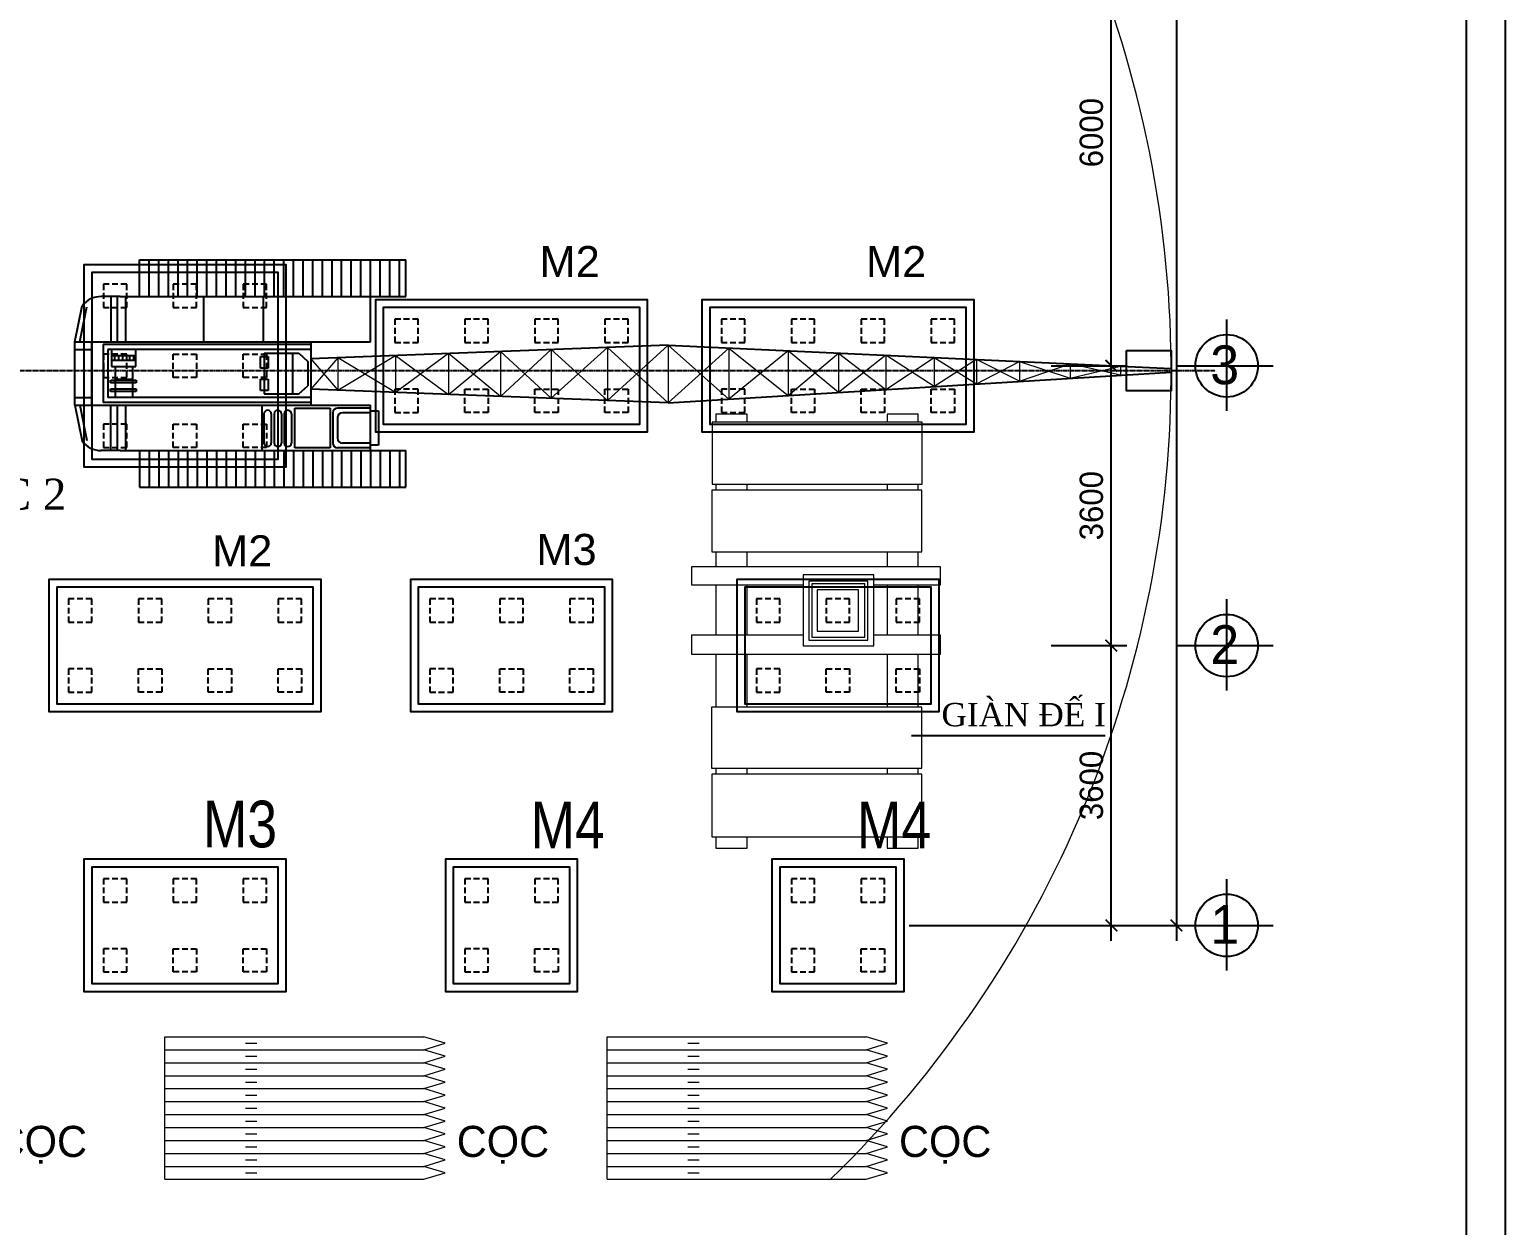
# Model space of a CAD drawing. Extents: x -134084 to 44078, y -38908 to 20492.
# Drawn here: x -68970 to -49984, y -15946 to -557 of the extents above; entities that cross this region are included whole.
import ezdxf

# ---------------------------------------------------------------- set-up
doc = ezdxf.new("R2010")
doc.units = 0
doc.header["$MEASUREMENT"] = 0
doc.linetypes.add('DASHED', pattern=[0.75, 0.5, -0.25])
doc.linetypes.add('HIDDEN', pattern=[0.375, 0.25, -0.125])
doc.layers.get('0').update_dxf_attribs({"linetype": 'CONTINUOUS'})
doc.layers.get('DEFPOINTS').update_dxf_attribs({"linetype": 'CONTINUOUS'})
for name, color, linetype in [('CHU', 3, 'CONTINUOUS'), ('D', 1, 'CONTINUOUS'), ('DIM', 8, 'CONTINUOUS'), ('K2', 4, 'CONTINUOUS'), ('NET-CO-BAN', 7, 'CONTINUOUS'), ('TEXT', 3, 'CONTINUOUS'), ('THAY', 4, 'CONTINUOUS'), ('TUONG', 7, 'CONTINUOUS'), ('V', 2, 'CONTINUOUS')]:
    doc.layers.add(name, color=color, linetype=linetype)
doc.layers.add('KICTHUOC', color=3, linetype='CONTINUOUS', lineweight=20)
doc.styles.add('DIM-NEW', font='')
doc.styles.add('H', font='')
doc.styles.add('M1', font='arial.ttf')
doc.styles.get('DIM-NEW').set_extended_font_data('VNI-Helve-Condense')
doc.styles.get('H').set_extended_font_data('VNI-Avo')
doc.dimstyles.new('1-100', dxfattribs={"dimtxt": 300, "dimasz": 150, "dimexe": 200, "dimexo": 200, "dimgap": 100, "dimtad": 1, "dimtoh": 1, "dimdec": 0, "dimzin": 0, "dimdsep": 46, "dimtxsty": 'H', "dimblk": 'ARCHTICK', "dimcen": 1, "dimdle": 200, "dimclrd": 8, "dimclre": 8, "dimclrt": 3, "dimadec": 0, "dimazin": 0, "dimtfac": 1, "dimtdec": 0, "dimtix": 1, "dimtmove": 2, "dimatfit": 3, "dimldrblk": 'ARCHTICK', "dimfxl": 1, "dimtolj": 1, "dimtzin": 0, "dimarcsym": 0})
doc.dimstyles.new('ISO-25_WS', dxfattribs={"dimtxt": 2.5, "dimasz": 2.5, "dimexe": 1.25, "dimexo": 0.625, "dimtad": 1, "dimdec": 4, "dimdsep": 46, "dimtxsty": 'Standard', "dimcen": 2.5, "dimadec": 0, "dimazin": 0, "dimtfac": 1, "dimtdec": 4, "dimtmove": 0, "dimatfit": 3, "dimfxl": 1, "dimtolj": 1, "dimtzin": 0, "dimarcsym": 0})

# ---------------------------------------------------------------- blocks, each defined once
blk = doc.blocks.new('_ArchTick')
at = {"color": 0, "linetype": 'ByBlock', "const_width": 0.15}
blk.add_lwpolyline([(-0.5, -0.5), (0.5, 0.5)], dxfattribs=at)
blk = doc.blocks.new('*D18')
at = {"layer": 'DEFPOINTS', "color": 0, "transparency": 16777216}
for p in [(-55179, 15516), (-57007, -12084), (-54216, -12084)]:
    blk.add_point(p, dxfattribs=at)
at = {"layer": 'DIM', "color": 8, "lineweight": -2, "transparency": 16777216}
for p, q in [((-54216, 15716), (-54216, -12284)), ((-54979, 15516), (-54016, 15516)), ((-56807, -12084), (-54016, -12084))]:
    blk.add_line(p, q, dxfattribs=at)
at = {"layer": 'DIM', "color": 8, "lineweight": -2, "transparency": 16777216, "xscale": 150, "yscale": 150, "zscale": 150}
for p, rotation in [((-54216, 15516), 90), ((-54216, -12084), 270)]:
    blk.add_blockref('_ArchTick', p, dxfattribs=dict(at, rotation=rotation))
at = {"layer": 'DIM', "color": 3, "transparency": 16777216, "insert": (-54472, 1716), "char_height": 300, "attachment_point": 5, "rotation": 90, "style": 'H'}
blk.add_mtext('\\A1;27600', dxfattribs=at)
blk = doc.blocks.new('*D19')
at = {"layer": 'DEFPOINTS', "color": 0, "transparency": 16777216}
for p in [(-56026, 1116), (-55054, 1116), (-56026, -4884)]:
    blk.add_point(p, dxfattribs=at)
at = {"layer": 'DIM', "color": 8, "lineweight": -2, "transparency": 16777216}
for p, q in [((-55054, -5084), (-55054, 1316)), ((-55826, 1116), (-54854, 1116)), ((-55826, -4884), (-54854, -4884))]:
    blk.add_line(p, q, dxfattribs=at)
at = {"layer": 'DIM', "color": 8, "lineweight": -2, "transparency": 16777216, "xscale": 150, "yscale": 150, "zscale": 150}
for p, rotation in [((-55054, 1116), 90), ((-55054, -4884), 270)]:
    blk.add_blockref('_ArchTick', p, dxfattribs=dict(at, rotation=rotation))
at = {"layer": 'DIM', "color": 3, "transparency": 16777216, "insert": (-55309, -1884), "char_height": 300, "attachment_point": 5, "rotation": 90, "style": 'H'}
blk.add_mtext('\\A1;6000', dxfattribs=at)
blk = doc.blocks.new('*D20')
at = {"layer": 'DEFPOINTS', "color": 0, "transparency": 16777216}
for p in [(-56026, -8484), (-55054, -8484), (-57855, -12084)]:
    blk.add_point(p, dxfattribs=at)
at = {"layer": 'DIM', "color": 8, "lineweight": -2, "transparency": 16777216}
for p, q in [((-55054, -12284), (-55054, -8284)), ((-55826, -8484), (-54854, -8484)), ((-57655, -12084), (-54854, -12084))]:
    blk.add_line(p, q, dxfattribs=at)
at = {"layer": 'DIM', "color": 8, "lineweight": -2, "transparency": 16777216, "xscale": 150, "yscale": 150, "zscale": 150}
for p, rotation in [((-55054, -8484), 90), ((-55054, -12084), 270)]:
    blk.add_blockref('_ArchTick', p, dxfattribs=dict(at, rotation=rotation))
at = {"layer": 'DIM', "color": 3, "transparency": 16777216, "insert": (-55309, -10284), "char_height": 300, "attachment_point": 5, "rotation": 90, "style": 'H'}
blk.add_mtext('\\A1;3600', dxfattribs=at)
blk = doc.blocks.new('*D21')
at = {"layer": 'DEFPOINTS', "color": 0, "transparency": 16777216}
for p in [(-56026, -4884), (-55054, -4884), (-56026, -8484)]:
    blk.add_point(p, dxfattribs=at)
at = {"layer": 'DIM', "color": 8, "lineweight": -2, "transparency": 16777216}
for p, q in [((-55054, -8684), (-55054, -4684)), ((-55826, -4884), (-54854, -4884)), ((-55826, -8484), (-54854, -8484))]:
    blk.add_line(p, q, dxfattribs=at)
at = {"layer": 'DIM', "color": 8, "lineweight": -2, "transparency": 16777216, "xscale": 150, "yscale": 150, "zscale": 150}
for p, rotation in [((-55054, -4884), 90), ((-55054, -8484), 270)]:
    blk.add_blockref('_ArchTick', p, dxfattribs=dict(at, rotation=rotation))
at = {"layer": 'DIM', "color": 3, "transparency": 16777216, "insert": (-55309, -6684), "char_height": 300, "attachment_point": 5, "rotation": 90, "style": 'H'}
blk.add_mtext('\\A1;3600', dxfattribs=at)

msp = doc.modelspace()

# ---------------------------------------------------------------- linework, layer by layer
at = {"color": 2, "linetype": 'Continuous'}
msp.add_line((-63685.2, -5267.8), (-63685.2, -5267.8), dxfattribs=at)
at = {"layer": 'D', "color": 3, "linetype": 'HIDDEN', "ltscale": 15}
msp.add_line((-83987.7, -4945.2), (-53716.6, -4945.2), dxfattribs=at)
at = {"layer": 'DIM'}
msp.add_lwpolyline([(-49983.5, -38908), (-49983.5, 20492), (-134083.5, 20492), (-134083.5, -38908)], close=True, dxfattribs=at)
at = {"layer": 'K2'}
for p, q in [((-53569.6, -5462.9), (-53569.6, -4288.6)), ((-54216.3, -4883.9), (-52973, -4883.9)), ((-53569.6, -9062.9), (-53569.6, -7888.6)), ((-54216.3, -8483.9), (-52973, -8483.9)), ((-53569.6, -12662.9), (-53569.6, -11488.6)), ((-54216.3, -12083.9), (-52973, -12083.9))]:
    msp.add_line(p, q, dxfattribs=at)
for centre in [(-53569.6, -4883.9), (-53569.6, -8483.9), (-53569.6, -12083.9)]:
    msp.add_circle(centre, 402, dxfattribs=at)
at = {"layer": 'KICTHUOC'}
for p, q in [((-63580.5, -4726.4), (-64260.2, -5225.9)), ((-63580.5, -5251.7), (-62913.4, -4701)), ((-63580.5, -4725.7), (-63580.5, -5252.4)), ((-62913.4, -5277), (-63580.5, -4726.4)), ((-62260.3, -4676.3), (-62913.4, -5277)), ((-62913.4, -4699), (-62913.4, -5277)), ((-62913.4, -4701), (-62260.3, -5301.8)), ((-62260.3, -5301.8), (-61533.5, -4648.7)), ((-61533.5, -5329.4), (-62260.3, -4676.3)), ((-62260.3, -4676.3), (-62260.3, -5301.8)), ((-60753.5, -4619.1), (-61533.5, -5329.4)), ((-61533.5, -4648.7), (-60753.5, -5359)), ((-61533.5, -4648.7), (-61533.5, -5329.4)), ((-59972.2, -5311.5), (-60753.5, -4619.1)), ((-60753.5, -4619.1), (-60753.5, -5359)), ((-60753.5, -5359), (-59972.2, -4655.4)), ((-59972.2, -4655.4), (-59212.1, -5265.3)), ((-59972.2, -4655.4), (-59972.2, -5311.5)), ((-59212.1, -4690.7), (-59972.2, -5311.5)), ((-58562.2, -5225.8), (-59212.1, -4690.7)), ((-59212.1, -4690.7), (-59212.1, -5265.3)), ((-59212.1, -5265.3), (-58562.2, -4720.9)), ((-58562.2, -4716.8), (-58562.2, -5231.2)), ((-58562.2, -4720.9), (-57956.2, -5188.9)), ((-65003.2, -4780.3), (-65352.7, -5184.5)), ((-65352.7, -4793.6), (-65003.2, -5197.7)), ((-65003.2, -5197.7), (-64260.2, -4752.2)), ((-64260.2, -5225.9), (-65003.2, -4780.3)), ((-65003.2, -4780.3), (-65003.2, -5197.7)), ((-64260.2, -4752.2), (-63580.5, -5251.7)), ((-64260.2, -4752.2), (-64260.2, -5225.9)), ((-57956.2, -4749.1), (-58562.2, -5225.8)), ((-57332.8, -5151), (-57956.2, -4749.1)), ((-57956.2, -4749.1), (-57956.2, -5188.9)), ((-57956.2, -5188.9), (-57332.8, -4778)), ((-57332.8, -4778), (-56787.7, -5117.9)), ((-57332.8, -4778), (-57332.8, -5151)), ((-56787.7, -4803.3), (-57332.8, -5151)), ((-56235.7, -5083.5), (-56787.7, -4803.3)), ((-56787.7, -4803.3), (-56787.7, -5117.9)), ((-56787.7, -5117.9), (-56235.7, -4829)), ((-56235.7, -4829), (-56235.7, -5083.5)), ((-56235.7, -4829), (-55585.1, -5044.8)), ((-56235.7, -5083.5), (-55585.1, -4859.2)), ((-55585.1, -4859.2), (-55585.1, -5044.8)), ((-54935.1, -5005.3), (-55585.1, -4859.2)), ((-55585.1, -5044.8), (-54935.1, -4889.4)), ((-54935.1, -4889.4), (-54935.1, -5005.3)), ((-57485.3, -5610.9), (-60188, -5610.9)), ((-60188, -5610.9), (-60188, -6405.6)), ((-57485.3, -6405.6), (-57485.3, -5610.9)), ((-60188, -6405.6), (-57485.3, -6405.6)), ((-60193.6, -6482.7), (-60193.6, -7277.4)), ((-57490.8, -6482.7), (-60193.6, -6482.7)), ((-57490.8, -7277.4), (-57490.8, -6482.7)), ((-60193.6, -7277.4), (-57490.8, -7277.4)), ((-57252.7, -7469.2), (-60455.5, -7469.2)), ((-60455.5, -7469.2), (-60455.5, -7702.1)), ((-57252.7, -7702.1), (-57252.7, -7469.2)), ((-60455.5, -7702.1), (-59019.2, -7702.1)), ((-58107.6, -7702.1), (-57252.7, -7702.1)), ((-59019.2, -8349.4), (-60455.5, -8349.4)), ((-60455.5, -8349.4), (-60455.5, -8593.5)), ((-57252.7, -8349.4), (-58107.6, -8349.4)), ((-57252.7, -8593.5), (-57252.7, -8349.4)), ((-60455.5, -8593.5), (-57252.7, -8593.5)), ((-57492.9, -9277.7), (-60195.7, -9277.7)), ((-60195.7, -9277.7), (-60195.7, -10061.5)), ((-57492.9, -10061.5), (-57492.9, -9277.7)), ((-60195.7, -10061.5), (-57492.9, -10061.5)), ((-57490.8, -10138.6), (-60193.6, -10138.6)), ((-60193.6, -10138.6), (-60193.6, -10946.4)), ((-57490.8, -10946.4), (-57490.8, -10138.6)), ((-60193.6, -10946.4), (-57490.8, -10946.4)), ((-67230.3, -13684.9), (-67230.3, -13518.2)), ((-67230.3, -13518.2), (-63896.9, -13518.2)), ((-63624, -13601.6), (-63896.9, -13518.2)), ((-63896.9, -13684.9), (-63624, -13601.6)), ((-61541.3, -13684.9), (-61541.3, -13518.2)), ((-61541.3, -13518.2), (-58207.9, -13518.2)), ((-57935, -13601.6), (-58207.9, -13518.2)), ((-58207.9, -13684.9), (-57935, -13601.6)), ((-67230.3, -13851.6), (-67230.3, -13684.9)), ((-67230.3, -13684.9), (-63896.9, -13684.9)), ((-67230.3, -14018.2), (-67230.3, -13851.6)), ((-67230.3, -13851.6), (-63896.9, -13851.6)), ((-63624, -13768.2), (-63896.9, -13684.9)), ((-63896.9, -13851.6), (-63624, -13768.2)), ((-63624, -13934.9), (-63896.9, -13851.6)), ((-61541.3, -13851.6), (-61541.3, -13684.9)), ((-61541.3, -13684.9), (-58207.9, -13684.9)), ((-61541.3, -14018.2), (-61541.3, -13851.6)), ((-61541.3, -13851.6), (-58207.9, -13851.6)), ((-57935, -13768.2), (-58207.9, -13684.9)), ((-58207.9, -13851.6), (-57935, -13768.2)), ((-57935, -13934.9), (-58207.9, -13851.6)), ((-67230.3, -14184.9), (-67230.3, -14018.2)), ((-67230.3, -14018.2), (-63896.9, -14018.2)), ((-63896.9, -14018.2), (-63624, -13934.9)), ((-63624, -14101.6), (-63896.9, -14018.2)), ((-61541.3, -14184.9), (-61541.3, -14018.2)), ((-61541.3, -14018.2), (-58207.9, -14018.2)), ((-58207.9, -14018.2), (-57935, -13934.9)), ((-57935, -14101.6), (-58207.9, -14018.2)), ((-67230.3, -14351.6), (-67230.3, -14184.9)), ((-67230.3, -14184.9), (-63896.9, -14184.9)), ((-63896.9, -14184.9), (-63624, -14101.6)), ((-63624, -14268.2), (-63896.9, -14184.9)), ((-61541.3, -14351.6), (-61541.3, -14184.9)), ((-61541.3, -14184.9), (-58207.9, -14184.9)), ((-58207.9, -14184.9), (-57935, -14101.6)), ((-57935, -14268.2), (-58207.9, -14184.9)), ((-67230.3, -14518.2), (-67230.3, -14351.6)), ((-67230.3, -14351.6), (-63896.9, -14351.6)), ((-67230.3, -14351.6), (-63896.9, -14351.6)), ((-63896.9, -14351.6), (-63624, -14268.2)), ((-63624, -14434.9), (-63896.9, -14351.6)), ((-63624, -14434.9), (-63896.9, -14351.6)), ((-61541.3, -14518.2), (-61541.3, -14351.6)), ((-61541.3, -14351.6), (-58207.9, -14351.6)), ((-61541.3, -14351.6), (-58207.9, -14351.6)), ((-58207.9, -14351.6), (-57935, -14268.2)), ((-57935, -14434.9), (-58207.9, -14351.6)), ((-57935, -14434.9), (-58207.9, -14351.6)), ((-67230.3, -14684.9), (-67230.3, -14518.2)), ((-67230.3, -14518.2), (-63896.9, -14518.2)), ((-63896.9, -14518.2), (-63624, -14434.9)), ((-63624, -14601.6), (-63896.9, -14518.2)), ((-63896.9, -14684.9), (-63624, -14601.6)), ((-61541.3, -14684.9), (-61541.3, -14518.2)), ((-61541.3, -14518.2), (-58207.9, -14518.2)), ((-58207.9, -14518.2), (-57935, -14434.9)), ((-57935, -14601.6), (-58207.9, -14518.2)), ((-58207.9, -14684.9), (-57935, -14601.6)), ((-67230.3, -14851.6), (-67230.3, -14684.9)), ((-67230.3, -14684.9), (-63896.9, -14684.9)), ((-63624, -14768.2), (-63896.9, -14684.9)), ((-63896.9, -14851.6), (-63624, -14768.2)), ((-61541.3, -14851.6), (-61541.3, -14684.9)), ((-61541.3, -14684.9), (-58207.9, -14684.9)), ((-57935, -14768.2), (-58207.9, -14684.9)), ((-58207.9, -14851.6), (-57935, -14768.2)), ((-67230.3, -15018.2), (-67230.3, -14851.6)), ((-67230.3, -14851.6), (-63896.9, -14851.6)), ((-63624, -14934.9), (-63896.9, -14851.6)), ((-63896.9, -15018.2), (-63624, -14934.9)), ((-61541.3, -15018.2), (-61541.3, -14851.6)), ((-61541.3, -14851.6), (-58207.9, -14851.6)), ((-57935, -14934.9), (-58207.9, -14851.6)), ((-58207.9, -15018.2), (-57935, -14934.9)), ((-67230.3, -15184.9), (-67230.3, -15018.2)), ((-67230.3, -15018.2), (-63896.9, -15018.2)), ((-67230.3, -15351.6), (-67230.3, -15184.9)), ((-67230.3, -15184.9), (-63896.9, -15184.9)), ((-63624, -15101.6), (-63896.9, -15018.2)), ((-63896.9, -15184.9), (-63624, -15101.6)), ((-63624, -15268.2), (-63896.9, -15184.9)), ((-61541.3, -15184.9), (-61541.3, -15018.2)), ((-61541.3, -15018.2), (-58207.9, -15018.2)), ((-61541.3, -15351.6), (-61541.3, -15184.9)), ((-61541.3, -15184.9), (-58207.9, -15184.9)), ((-57935, -15101.6), (-58207.9, -15018.2)), ((-58207.9, -15184.9), (-57935, -15101.6)), ((-57935, -15268.2), (-58207.9, -15184.9)), ((-67230.3, -15351.6), (-63896.9, -15351.6)), ((-63896.9, -15351.6), (-63624, -15268.2)), ((-61541.3, -15351.6), (-58207.9, -15351.6)), ((-58207.9, -15351.6), (-57935, -15268.2))]:
    msp.add_line(p, q, dxfattribs=at)
at = {"layer": 'KICTHUOC', "color": 1}
for p, q in [((-66192.2, -13601.6), (-66046, -13601.6)), ((-60503.2, -13601.6), (-60357, -13601.6)), ((-66192.2, -13768.2), (-66046, -13768.2)), ((-60503.2, -13768.2), (-60357, -13768.2)), ((-66192.2, -13934.9), (-66046, -13934.9)), ((-60503.2, -13934.9), (-60357, -13934.9)), ((-66192.2, -14101.6), (-66046, -14101.6)), ((-60503.2, -14101.6), (-60357, -14101.6)), ((-66192.2, -14268.2), (-66046, -14268.2)), ((-60503.2, -14268.2), (-60357, -14268.2)), ((-66192.2, -14434.9), (-66046, -14434.9)), ((-66192.2, -14601.6), (-66046, -14601.6)), ((-60503.2, -14434.9), (-60357, -14434.9)), ((-60503.2, -14601.6), (-60357, -14601.6)), ((-66192.2, -14768.2), (-66046, -14768.2)), ((-60503.2, -14768.2), (-60357, -14768.2)), ((-66192.2, -14934.9), (-66046, -14934.9)), ((-60503.2, -14934.9), (-60357, -14934.9)), ((-66192.2, -15101.6), (-66046, -15101.6)), ((-60503.2, -15101.6), (-60357, -15101.6)), ((-66192.2, -15268.2), (-66046, -15268.2)), ((-60503.2, -15268.2), (-60357, -15268.2))]:
    msp.add_line(p, q, dxfattribs=at)
at = {"layer": 'KICTHUOC'}
for points in [[(-59740.3, -5610.9), (-59740.3, -5505), (-60140.3, -5505), (-60140.3, -5610.9)], [(-57537.5, -5610.9), (-57537.5, -5505), (-57937.5, -5505), (-57937.5, -5610.9)], [(-60140.3, -6405.6), (-60140.3, -6482.7)], [(-59740.3, -6482.7), (-59740.3, -6405.6)], [(-57937.5, -6405.6), (-57937.5, -6482.7)], [(-57537.5, -6482.7), (-57537.5, -6405.6)], [(-60140.3, -7277.4), (-60140.3, -7469.2)], [(-59740.3, -7469.2), (-59740.3, -7277.4)], [(-57937.5, -7277.4), (-57937.5, -7469.2)], [(-57537.5, -7469.2), (-57537.5, -7277.4)], [(-60140.3, -7702.1), (-60140.3, -8349.4)], [(-59740.3, -8349.4), (-59740.3, -7702.1)], [(-57937.5, -7702.1), (-57937.5, -8349.4)], [(-57537.5, -8349.4), (-57537.5, -7702.1)], [(-60140.3, -8593.5), (-60140.3, -9277.7)], [(-59740.3, -9277.7), (-59740.3, -8593.5)], [(-57937.5, -8593.5), (-57937.5, -9277.7)], [(-57537.5, -9277.7), (-57537.5, -8593.5)], [(-60140.3, -10061.5), (-60140.3, -10138.6)], [(-59740.3, -10138.6), (-59740.3, -10061.5)], [(-57937.5, -10061.5), (-57937.5, -10138.6)], [(-57537.5, -10138.6), (-57537.5, -10061.5)], [(-60140.3, -10946.4), (-60140.3, -11092.4), (-59740.3, -11092.4), (-59740.3, -10946.4)], [(-57937.5, -10946.4), (-57937.5, -11092.4), (-57537.5, -11092.4), (-57537.5, -10946.4)]]:
    msp.add_lwpolyline(points, dxfattribs=at)
for points in [[(-58107.6, -7574.4), (-59019.2, -7574.4), (-59019.2, -8486), (-58107.6, -8486)], [(-58186.8, -7653.5), (-58946.5, -7653.5), (-58946.5, -8413.1), (-58186.8, -8413.1)], [(-58224.7, -7691.3), (-58908.4, -7691.3), (-58908.4, -8375), (-58224.7, -8375)], [(-58304.3, -7767.6), (-58836.1, -7767.6), (-58836.1, -8299.4), (-58304.3, -8299.4)]]:
    msp.add_lwpolyline(points, close=True, dxfattribs=at)
msp.add_arc((-68783.9, -4965.7), 14500, 314.25307, 46.57975, dxfattribs=at)
at = {"layer": 'NET-CO-BAN', "color": 8, "linetype": 'DASHED', "ltscale": 150}
for points in [[(-68020.2, -4133.9), (-67720.2, -4133.9), (-67720.2, -3833.9), (-68020.2, -3833.9)], [(-67120.2, -4133.9), (-66820.2, -4133.9), (-66820.2, -3833.9), (-67120.2, -3833.9)], [(-66220.2, -4133.9), (-65920.2, -4133.9), (-65920.2, -3833.9), (-66220.2, -3833.9)], [(-64270.2, -4583.9), (-63970.2, -4583.9), (-63970.2, -4283.9), (-64270.2, -4283.9)], [(-63370.2, -4583.9), (-63070.2, -4583.9), (-63070.2, -4283.9), (-63370.2, -4283.9)], [(-62470.2, -4583.9), (-62170.2, -4583.9), (-62170.2, -4283.9), (-62470.2, -4283.9)], [(-61570.2, -4583.9), (-61270.2, -4583.9), (-61270.2, -4283.9), (-61570.2, -4283.9)], [(-60070.2, -4583.9), (-59770.2, -4583.9), (-59770.2, -4283.9), (-60070.2, -4283.9)], [(-59170.2, -4583.9), (-58870.2, -4583.9), (-58870.2, -4283.9), (-59170.2, -4283.9)], [(-58270.2, -4583.9), (-57970.2, -4583.9), (-57970.2, -4283.9), (-58270.2, -4283.9)], [(-57370.2, -4583.9), (-57070.2, -4583.9), (-57070.2, -4283.9), (-57370.2, -4283.9)], [(-68020.2, -5033.9), (-67720.2, -5033.9), (-67720.2, -4733.9), (-68020.2, -4733.9)], [(-66820.2, -5033.9), (-67120.2, -5033.9), (-67120.2, -4733.9), (-66820.2, -4733.9)], [(-65920.2, -5033.9), (-66220.2, -5033.9), (-66220.2, -4733.9), (-65920.2, -4733.9)], [(-64270.2, -5483.9), (-63970.2, -5483.9), (-63970.2, -5183.9), (-64270.2, -5183.9)], [(-63070.2, -5483.9), (-63370.2, -5483.9), (-63370.2, -5183.9), (-63070.2, -5183.9)], [(-62170.2, -5483.9), (-62470.2, -5483.9), (-62470.2, -5183.9), (-62170.2, -5183.9)], [(-61270.2, -5483.9), (-61570.2, -5483.9), (-61570.2, -5183.9), (-61270.2, -5183.9)], [(-60070.2, -5483.9), (-59770.2, -5483.9), (-59770.2, -5183.9), (-60070.2, -5183.9)], [(-58870.2, -5483.9), (-59170.2, -5483.9), (-59170.2, -5183.9), (-58870.2, -5183.9)], [(-57970.2, -5483.9), (-58270.2, -5483.9), (-58270.2, -5183.9), (-57970.2, -5183.9)], [(-57070.2, -5483.9), (-57370.2, -5483.9), (-57370.2, -5183.9), (-57070.2, -5183.9)], [(-68020.2, -5933.9), (-67720.2, -5933.9), (-67720.2, -5633.9), (-68020.2, -5633.9)], [(-67120.2, -5633.9), (-66820.2, -5633.9), (-66820.2, -5933.9), (-67120.2, -5933.9)], [(-65920.2, -5933.9), (-66220.2, -5933.9), (-66220.2, -5633.9), (-65920.2, -5633.9)], [(-68470.2, -8183.9), (-68170.2, -8183.9), (-68170.2, -7883.9), (-68470.2, -7883.9)], [(-67570.2, -8183.9), (-67270.2, -8183.9), (-67270.2, -7883.9), (-67570.2, -7883.9)], [(-66670.2, -8183.9), (-66370.2, -8183.9), (-66370.2, -7883.9), (-66670.2, -7883.9)], [(-65770.2, -8183.9), (-65470.2, -8183.9), (-65470.2, -7883.9), (-65770.2, -7883.9)], [(-63820.2, -8183.9), (-63520.2, -8183.9), (-63520.2, -7883.9), (-63820.2, -7883.9)], [(-62920.2, -8183.9), (-62620.2, -8183.9), (-62620.2, -7883.9), (-62920.2, -7883.9)], [(-62020.2, -8183.9), (-61720.2, -8183.9), (-61720.2, -7883.9), (-62020.2, -7883.9)], [(-59620.2, -8183.9), (-59320.2, -8183.9), (-59320.2, -7883.9), (-59620.2, -7883.9)], [(-58720.2, -8183.9), (-58420.2, -8183.9), (-58420.2, -7883.9), (-58720.2, -7883.9)], [(-57820.2, -8183.9), (-57520.2, -8183.9), (-57520.2, -7883.9), (-57820.2, -7883.9)], [(-68470.2, -9083.9), (-68170.2, -9083.9), (-68170.2, -8783.9), (-68470.2, -8783.9)], [(-67270.2, -9083.9), (-67570.2, -9083.9), (-67570.2, -8783.9), (-67270.2, -8783.9)], [(-66370.2, -9083.9), (-66670.2, -9083.9), (-66670.2, -8783.9), (-66370.2, -8783.9)], [(-65470.2, -9083.9), (-65770.2, -9083.9), (-65770.2, -8783.9), (-65470.2, -8783.9)], [(-63820.2, -9083.9), (-63520.2, -9083.9), (-63520.2, -8783.9), (-63820.2, -8783.9)], [(-62620.2, -9083.9), (-62920.2, -9083.9), (-62920.2, -8783.9), (-62620.2, -8783.9)], [(-61720.2, -9083.9), (-62020.2, -9083.9), (-62020.2, -8783.9), (-61720.2, -8783.9)], [(-59620.2, -9083.9), (-59320.2, -9083.9), (-59320.2, -8783.9), (-59620.2, -8783.9)], [(-58420.2, -9083.9), (-58720.2, -9083.9), (-58720.2, -8783.9), (-58420.2, -8783.9)], [(-57520.2, -9083.9), (-57820.2, -9083.9), (-57820.2, -8783.9), (-57520.2, -8783.9)], [(-68020.2, -11783.9), (-67720.2, -11783.9), (-67720.2, -11483.9), (-68020.2, -11483.9)], [(-67120.2, -11783.9), (-66820.2, -11783.9), (-66820.2, -11483.9), (-67120.2, -11483.9)], [(-66220.2, -11783.9), (-65920.2, -11783.9), (-65920.2, -11483.9), (-66220.2, -11483.9)], [(-63370.2, -11783.9), (-63070.2, -11783.9), (-63070.2, -11483.9), (-63370.2, -11483.9)], [(-62470.2, -11783.9), (-62170.2, -11783.9), (-62170.2, -11483.9), (-62470.2, -11483.9)], [(-59170.2, -11783.9), (-58870.2, -11783.9), (-58870.2, -11483.9), (-59170.2, -11483.9)], [(-58270.2, -11783.9), (-57970.2, -11783.9), (-57970.2, -11483.9), (-58270.2, -11483.9)], [(-68020.2, -12683.9), (-67720.2, -12683.9), (-67720.2, -12383.9), (-68020.2, -12383.9)], [(-66820.2, -12683.9), (-67120.2, -12683.9), (-67120.2, -12383.9), (-66820.2, -12383.9)], [(-65920.2, -12683.9), (-66220.2, -12683.9), (-66220.2, -12383.9), (-65920.2, -12383.9)], [(-63370.2, -12683.9), (-63070.2, -12683.9), (-63070.2, -12383.9), (-63370.2, -12383.9)], [(-62170.2, -12683.9), (-62470.2, -12683.9), (-62470.2, -12383.9), (-62170.2, -12383.9)], [(-59170.2, -12683.9), (-58870.2, -12683.9), (-58870.2, -12383.9), (-59170.2, -12383.9)], [(-57970.2, -12683.9), (-58270.2, -12683.9), (-58270.2, -12383.9), (-57970.2, -12383.9)]]:
    msp.add_lwpolyline(points, close=True, dxfattribs=at)
at = {"layer": 'THAY'}
msp.add_lwpolyline([(-50483.5, -38408), (-50483.5, 19992), (-133583.5, 19992), (-133583.5, -38408)], close=True, dxfattribs=at)
at = {"layer": 'TUONG', "color": 8}
for points in [[(-68270.2, -6183.9), (-65670.2, -6183.9), (-65670.2, -3583.9)], [(-68270.2, -3583.9), (-68270.2, -6183.9), (-67095.2, -6183.9)], [(-65670.2, -4758.9), (-65670.2, -3583.9), (-68270.2, -3583.9)], [(-67095.2, -3583.9), (-68270.2, -3583.9), (-68270.2, -4758.9)], [(-68170.2, -6083.9), (-65770.2, -6083.9), (-65770.2, -3683.9)], [(-68170.2, -3683.9), (-68170.2, -6083.9), (-67095.2, -6083.9)], [(-65770.2, -4758.9), (-65770.2, -3683.9), (-68170.2, -3683.9)], [(-67095.2, -3683.9), (-68170.2, -3683.9), (-68170.2, -4758.9)], [(-64520.2, -4033.9), (-64520.2, -5733.9), (-61020.2, -5733.9)], [(-61020.2, -4033.9), (-64520.2, -4033.9), (-64520.2, -4758.9)], [(-64420.2, -4133.9), (-64420.2, -5633.9), (-61120.2, -5633.9)], [(-61120.2, -4133.9), (-64420.2, -4133.9), (-64420.2, -4758.9)], [(-61020.2, -4758.9), (-61020.2, -4033.9), (-62645.2, -4033.9)], [(-62645.2, -5733.9), (-61020.2, -5733.9), (-61020.2, -4033.9)], [(-61120.2, -4758.9), (-61120.2, -4133.9), (-62645.2, -4133.9)], [(-62645.2, -5633.9), (-61120.2, -5633.9), (-61120.2, -4133.9)], [(-58445.2, -4033.9), (-60320.2, -4033.9), (-60320.2, -5008.9)], [(-58445.2, -4133.9), (-60220.2, -4133.9), (-60220.2, -5008.9)], [(-58445.2, -5733.9), (-56820.2, -5733.9), (-56820.2, -4033.9), (-58445.2, -4033.9)], [(-58445.2, -5633.9), (-56920.2, -5633.9), (-56920.2, -4133.9), (-58445.2, -4133.9)], [(-60320.2, -5008.9), (-60320.2, -5733.9), (-58445.2, -5733.9)], [(-60220.2, -5008.9), (-60220.2, -5633.9), (-58445.2, -5633.9)], [(-68720.2, -7633.9), (-68720.2, -9333.9), (-67095.2, -9333.9)], [(-68720.2, -9333.9), (-65220.2, -9333.9), (-65220.2, -7633.9)], [(-65220.2, -7633.9), (-68720.2, -7633.9), (-68720.2, -8358.9)], [(-68620.2, -7733.9), (-68620.2, -9233.9), (-67095.2, -9233.9)], [(-68620.2, -9233.9), (-65320.2, -9233.9), (-65320.2, -7733.9)], [(-65320.2, -7733.9), (-68620.2, -7733.9), (-68620.2, -8358.9)], [(-65220.2, -8358.9), (-65220.2, -7633.9), (-66845.2, -7633.9)], [(-65320.2, -8358.9), (-65320.2, -7733.9), (-66845.2, -7733.9)], [(-62895.2, -7633.9), (-64070.2, -7633.9), (-64070.2, -8358.9)], [(-61470.2, -8358.9), (-61470.2, -7633.9), (-64070.2, -7633.9)], [(-64070.2, -7633.9), (-64070.2, -9333.9), (-61470.2, -9333.9)], [(-62895.2, -7733.9), (-63970.2, -7733.9), (-63970.2, -8358.9)], [(-61570.2, -8358.9), (-61570.2, -7733.9), (-63970.2, -7733.9)], [(-63970.2, -7733.9), (-63970.2, -9233.9), (-61570.2, -9233.9)], [(-62645.2, -9333.9), (-61470.2, -9333.9), (-61470.2, -7633.9)], [(-62645.2, -9233.9), (-61570.2, -9233.9), (-61570.2, -7733.9)], [(-59870.2, -9333.9), (-57270.2, -9333.9), (-57270.2, -7633.9), (-58445.2, -7633.9)], [(-59870.2, -7633.9), (-59870.2, -9333.9), (-58695.2, -9333.9)], [(-57270.2, -7633.9), (-59870.2, -7633.9), (-59870.2, -8358.9)], [(-59770.2, -9233.9), (-57370.2, -9233.9), (-57370.2, -7733.9), (-58445.2, -7733.9)], [(-59770.2, -7733.9), (-59770.2, -9233.9), (-58695.2, -9233.9)], [(-57370.2, -7733.9), (-59770.2, -7733.9), (-59770.2, -8358.9)], [(-65670.2, -12933.9), (-65670.2, -11233.9), (-68270.2, -11233.9)], [(-67095.2, -11233.9), (-68270.2, -11233.9), (-68270.2, -12933.9)], [(-65770.2, -12833.9), (-65770.2, -11333.9), (-68170.2, -11333.9)], [(-67095.2, -11333.9), (-68170.2, -11333.9), (-68170.2, -12833.9)], [(-61920.2, -11233.9), (-63620.2, -11233.9), (-63620.2, -11958.9)], [(-63620.2, -11233.9), (-63620.2, -12933.9), (-61920.2, -12933.9), (-61920.2, -12208.9)], [(-62020.2, -11333.9), (-63520.2, -11333.9), (-63520.2, -11958.9)], [(-63520.2, -11333.9), (-63520.2, -12833.9), (-62020.2, -12833.9), (-62020.2, -12208.9)], [(-61920.2, -12933.9), (-61920.2, -11233.9), (-62645.2, -11233.9)], [(-62020.2, -12833.9), (-62020.2, -11333.9), (-62645.2, -11333.9)], [(-59420.2, -11233.9), (-59420.2, -12933.9), (-57720.2, -12933.9), (-57720.2, -11233.9), (-58445.2, -11233.9)], [(-57720.2, -11233.9), (-59420.2, -11233.9), (-59420.2, -11958.9)], [(-59320.2, -11333.9), (-59320.2, -12833.9), (-57820.2, -12833.9), (-57820.2, -11333.9), (-58445.2, -11333.9)], [(-57820.2, -11333.9), (-59320.2, -11333.9), (-59320.2, -11958.9)], [(-68270.2, -12208.9), (-68270.2, -12933.9), (-65670.2, -12933.9), (-65670.2, -12208.9)], [(-68170.2, -12208.9), (-68170.2, -12833.9), (-65770.2, -12833.9), (-65770.2, -12208.9)]]:
    msp.add_lwpolyline(points, dxfattribs=at)
at = {"layer": 'V', "linetype": 'ByBlock'}
for p, q in [((-67555.5, -3522), (-64131.3, -3522)), ((-67555.5, -3992.6), (-67555.5, -3522)), ((-67431.6, -3992.6), (-67431.6, -3522)), ((-67307.8, -3992.6), (-67307.8, -3522)), ((-67184, -3992.6), (-67184, -3522)), ((-67060.1, -3992.6), (-67060.1, -3522)), ((-66936.3, -3992.6), (-66936.3, -3522)), ((-66812.4, -3992.6), (-66812.4, -3522)), ((-66688.6, -3992.6), (-66688.6, -3522)), ((-66564.8, -3992.6), (-66564.8, -3522)), ((-66440.9, -3992.6), (-66440.9, -3522)), ((-66317.1, -3992.6), (-66317.1, -3522)), ((-66193.2, -3992.6), (-66193.2, -3522)), ((-66069.4, -3992.6), (-66069.4, -3522)), ((-65945.6, -3992.6), (-65945.6, -3522)), ((-65821.7, -3992.6), (-65821.7, -3522)), ((-65697.9, -3992.6), (-65697.9, -3522)), ((-65574, -3992.6), (-65574, -3522)), ((-65450.2, -3992.6), (-65450.2, -3522)), ((-65326.4, -3992.6), (-65326.4, -3522)), ((-65202.5, -3992.6), (-65202.5, -3522)), ((-65078.7, -3992.6), (-65078.7, -3522)), ((-64954.8, -3992.6), (-64954.8, -3522)), ((-64831, -3992.6), (-64831, -3522)), ((-64707.2, -3992.6), (-64707.2, -3522)), ((-64583.3, -3992.6), (-64583.3, -3522)), ((-64459.5, -3992.6), (-64459.5, -3522)), ((-64335.6, -3992.6), (-64335.6, -3522)), ((-64211.8, -3992.6), (-64211.8, -3522)), ((-64131.3, -3992.6), (-64131.3, -3522)), ((-68387.3, -4574.6), (-68292.7, -4110.9)), ((-68324.1, -4574.6), (-68232, -4123.3)), ((-67803.2, -3992.6), (-68049.2, -3992.6)), ((-67926.2, -3992.6), (-67926.2, -4574.6)), ((-67844.3, -3992.6), (-67844.3, -4574.6)), ((-67803.2, -3992.6), (-64131.3, -3992.6)), ((-67737.4, -3992.6), (-67737.4, -4574.6)), ((-66725.9, -4574.6), (-66725.9, -3992.6)), ((-65958.9, -4574.6), (-65958.9, -3992.6)), ((-64584.1, -4574.6), (-64584.1, -3992.6)), ((-68387.3, -4574.6), (-64584.1, -4574.6)), ((-68387.3, -5392), (-68387.3, -4574.6)), ((-68387.3, -4675.3), (-68171.6, -4675.3)), ((-68171.6, -4574.6), (-68171.6, -5392)), ((-65352.7, -4611.5), (-68023.1, -4611.5)), ((-68023.1, -4611.5), (-68023.1, -5355.1)), ((-65352.7, -4673.5), (-67961.2, -4673.5)), ((-67961.2, -4673.5), (-67961.2, -5293.2)), ((-67914.2, -4673.5), (-67914.2, -4894.1)), ((-67600.8, -4894.1), (-67600.8, -4673.5)), ((-65950.6, -4720.5), (-65950.6, -5246.1)), ((-65950.6, -4720.5), (-65505.4, -4720.5)), ((-65585.3, -4720.5), (-65585.3, -5246.1)), ((-65505.4, -4720.5), (-65391.2, -4827)), ((-65352.7, -4574.6), (-65352.7, -5392)), ((-60753.5, -4619.1), (-65352.7, -4793.6)), ((-60753.5, -4619.1), (-54283.9, -4919.7)), ((-67914.2, -4750.1), (-67600.8, -4750.1)), ((-67914.2, -4812), (-67600.8, -4812)), ((-67914.2, -4894.1), (-67600.8, -4894.1)), ((-67875.4, -4750.1), (-67875.4, -4812)), ((-67867.1, -4894.1), (-67867.1, -5293.2)), ((-67825.5, -4750.1), (-67825.5, -4812)), ((-67772.8, -4750.1), (-67772.8, -4812)), ((-67722.8, -4750.1), (-67722.8, -4812)), ((-67684, -4750.1), (-67684, -4812)), ((-67639.6, -5293.2), (-67639.6, -4894.1)), ((-67634.1, -4750.1), (-67634.1, -4812)), ((-66000, -4766.1), (-65901.1, -4766.1)), ((-66000, -4914.4), (-66000, -4766.1)), ((-65901.1, -4914.4), (-66000, -4914.4)), ((-65901.1, -4766.1), (-65901.1, -4914.4)), ((-65391.2, -4827), (-65391.2, -5139.7)), ((-67928.1, -5101.9), (-67928.1, -5068.7)), ((-67598, -5101.9), (-67928.1, -5101.9)), ((-67922.5, -5068.7), (-67598, -5068.7)), ((-67867.1, -5057.6), (-67639.6, -5057.6)), ((-67598, -5068.7), (-67598, -5101.9)), ((-66000, -5055), (-65901.1, -5055)), ((-66000, -5203.2), (-66000, -5055)), ((-65901.1, -5055), (-65901.1, -5203.2)), ((-60753.5, -5359), (-54283.9, -4965.7)), ((-68387.3, -5291.3), (-68171.6, -5291.3)), ((-65352.7, -5293.2), (-67961.2, -5293.2)), ((-67928.1, -5215.5), (-67928.1, -5182.2)), ((-67598, -5215.5), (-67928.1, -5215.5)), ((-67922.5, -5182.2), (-67598, -5182.2)), ((-67598, -5182.2), (-67598, -5215.5)), ((-65901.1, -5203.2), (-66000, -5203.2)), ((-65950.6, -5246.1), (-65505.4, -5246.1)), ((-65505.4, -5246.1), (-65391.2, -5139.7)), ((-60753.5, -5359), (-65352.7, -5184.5)), ((-68387.3, -5392), (-64584.1, -5392)), ((-68387.3, -5392), (-68292.7, -5855.7)), ((-68324.1, -5392), (-68232, -5843.3)), ((-65352.7, -5355.1), (-68023.1, -5355.1)), ((-67926.2, -5974), (-67926.2, -5392)), ((-67844.3, -5392), (-67844.3, -5974)), ((-67737.4, -5392), (-67737.4, -5974)), ((-65976.7, -5974), (-65976.7, -5392)), ((-65954.7, -5503.5), (-65954.7, -5876.2)), ((-65860, -5503.5), (-65860, -5876.2)), ((-65824.6, -5503.5), (-65824.6, -5876.2)), ((-65729.9, -5503.5), (-65729.9, -5876.2)), ((-65694.4, -5503.5), (-65694.4, -5876.2)), ((-65599.7, -5503.5), (-65599.7, -5876.2)), ((-65559.3, -5430.8), (-65102.7, -5430.8)), ((-65559.3, -5940.1), (-65559.3, -5430.8)), ((-65102.7, -5430.8), (-65102.7, -5940.1)), ((-65069.4, -5489.4), (-65069.4, -5878.2)), ((-64584.1, -5427.5), (-65007.5, -5427.5)), ((-64584.1, -5489.4), (-64945.6, -5489.4)), ((-64584.1, -5974), (-64584.1, -5392)), ((-64584.1, -5464.1), (-64482.8, -5464.1)), ((-64482.8, -5464.1), (-64482.8, -5903.5)), ((-65007.5, -5551.3), (-65007.5, -5816.3)), ((-64584.1, -5878.2), (-64945.6, -5878.2)), ((-67803.2, -5974), (-68049.2, -5974)), ((-67803.2, -5974), (-64131.3, -5974)), ((-67555.5, -5974), (-67555.5, -6444.6)), ((-67431.6, -5974), (-67431.6, -6444.6)), ((-67307.8, -5974), (-67307.8, -6444.6)), ((-67184, -5974), (-67184, -6444.6)), ((-67060.1, -5974), (-67060.1, -6444.6)), ((-66936.3, -5974), (-66936.3, -6444.6)), ((-66812.4, -5974), (-66812.4, -6444.6)), ((-66688.6, -5974), (-66688.6, -6444.6)), ((-66564.8, -5974), (-66564.8, -6444.6)), ((-66440.9, -5974), (-66440.9, -6444.6)), ((-66317.1, -5974), (-66317.1, -6444.6)), ((-66193.2, -5974), (-66193.2, -6444.6)), ((-66069.4, -5974), (-66069.4, -6444.6)), ((-65945.6, -5974), (-65945.6, -6444.6)), ((-65821.7, -5974), (-65821.7, -6444.6)), ((-65697.9, -5974), (-65697.9, -6444.6)), ((-65574, -5974), (-65574, -6444.6)), ((-65102.7, -5940.1), (-65559.3, -5940.1)), ((-65450.2, -5974), (-65450.2, -6444.6)), ((-65326.4, -5974), (-65326.4, -6444.6)), ((-65202.5, -5974), (-65202.5, -6444.6)), ((-65078.7, -5974), (-65078.7, -6444.6)), ((-64584.1, -5940.1), (-65007.5, -5940.1)), ((-64954.8, -5974), (-64954.8, -6444.6)), ((-64831, -5974), (-64831, -6444.6)), ((-64707.2, -5974), (-64707.2, -6444.6)), ((-64482.8, -5903.5), (-64584.1, -5903.5)), ((-64583.3, -5974), (-64583.3, -6444.6)), ((-64459.5, -5974), (-64459.5, -6444.6)), ((-64335.6, -5974), (-64335.6, -6444.6)), ((-64211.8, -5974), (-64211.8, -6444.6)), ((-64131.3, -6444.6), (-64131.3, -5974)), ((-67555.5, -6444.6), (-64131.3, -6444.6))]:
    msp.add_line(p, q, dxfattribs=at)
msp.add_lwpolyline([(-54858.5, -4685.2), (-54283.9, -4685.2), (-54283.9, -5205.2), (-54858.5, -5205.2)], close=True, dxfattribs=at)
for centre, radius, start, end in [((-68049.2, -4302.2), 309.6, 90, 141.84858), ((-65907.3, -5503.5), 47.4, 0, 180), ((-65777.2, -5503.5), 47.4, 0, 180), ((-65647.1, -5503.5), 47.4, 0, 180), ((-65007.5, -5489.4), 61.9, 90, 180), ((-64945.6, -5551.3), 61.9, 90, 180), ((-68049.2, -5664.4), 309.6, 218.15142, 270), ((-65907.3, -5876.2), 47.4, 180, 0), ((-65777.2, -5876.2), 47.4, 180, 0), ((-65647.1, -5876.2), 47.4, 180, 0), ((-65007.5, -5878.2), 61.9, 180, 270), ((-64945.6, -5816.3), 61.9, 180, 270)]:
    msp.add_arc(centre, radius, start, end, dxfattribs=at)

# ---------------------------------------------------------------- texts
at = {"layer": 'CHU', "style": 'H'}
for s, height, p in [('3', 500, (-53781.2, -5121.5)), ('2', 500, (-53781.2, -8721.5)), ('1', 500, (-53781.2, -12321.5)), ('COÏC', 400, (-69418.9, -15063.6)), ('COÏC', 400, (-63474.4, -15063.6)), ('COÏC', 400, (-57785.4, -15063.6))]:
    msp.add_text(s, height=height, dxfattribs=at).set_placement(p)
at = {"layer": 'TEXT', "linetype": 'Continuous', "style": 'M1'}
for s, p in [('M2', (-62410.1, -3742.4)), ('M2', (-58210.1, -3742.4)), ('M2', (-66622.6, -7464.9)), ('M3', (-62450.9, -7447))]:
    msp.add_text(s, height=400, dxfattribs=at).set_placement(p)
at = {"layer": 'TEXT', "style": 'DIM-NEW'}
for s, p in [('M3', (-66740.4, -11080)), ('M4', (-62526.1, -11093.6)), ('M4', (-58326.1, -11093.6))]:
    msp.add_text(s, height=600, dxfattribs=at).set_placement(p)
at = {"layer": 'TEXT', "linetype": 'Continuous', "attachment_point": 5, "style": 'M1'}
for s, insert, char_height in [('{\\fVNI-Times|b0|i0|c0|p2;HÖÔÙNG DI CHUYEÅN CUÛA CAÀN TRUÏC 2}', (-73865.8, -6586.6), 400), ('{\\fVNI-Times|b0|i0|c0|p2;GIAØN ÑEÁ I}', (-56181.8, -9374.3), 300)]:
    msp.add_mtext(s, dxfattribs=dict(at, insert=insert, char_height=char_height))

# ---------------------------------------------------------------- dimensions: what is measured, and where the dimension line sits
at = {"layer": 'DIM'}
for base, p1, p2, picture, middle in [((-54216.3, -12083.9), (-55178.6, 15516.1), (-57007.3, -12083.9), '*D18', (-54471.6, 1716.1)), ((-55053.6, 1116.1), (-56025.9, -4883.9), (-56025.9, 1116.1), '*D19', (-55308.9, -1883.9)), ((-55053.6, -4883.9), (-56025.9, -8483.9), (-56025.9, -4883.9), '*D21', (-55308.9, -6683.9)), ((-55053.6, -8483.9), (-57854.6, -12083.9), (-56025.9, -8483.9), '*D20', (-55308.9, -10283.9))]:
    dim = msp.add_linear_dim(base=base, p1=p1, p2=p2, angle=90, dimstyle='1-100', dxfattribs=at)
    dim.commit()
    dim.dimension.update_dxf_attribs({"geometry": picture, "text_midpoint": middle})

# ---------------------------------------------------------------- leaders
at = {"layer": 'KICTHUOC'}
msp.add_leader([(-57623.6, -9642.9), (-55132.5, -9642.9)], dimstyle='ISO-25_WS', override={"dimgap": 0.625, "dimtad": 0}, dxfattribs=at)

doc.saveas('drawing.dxf')
